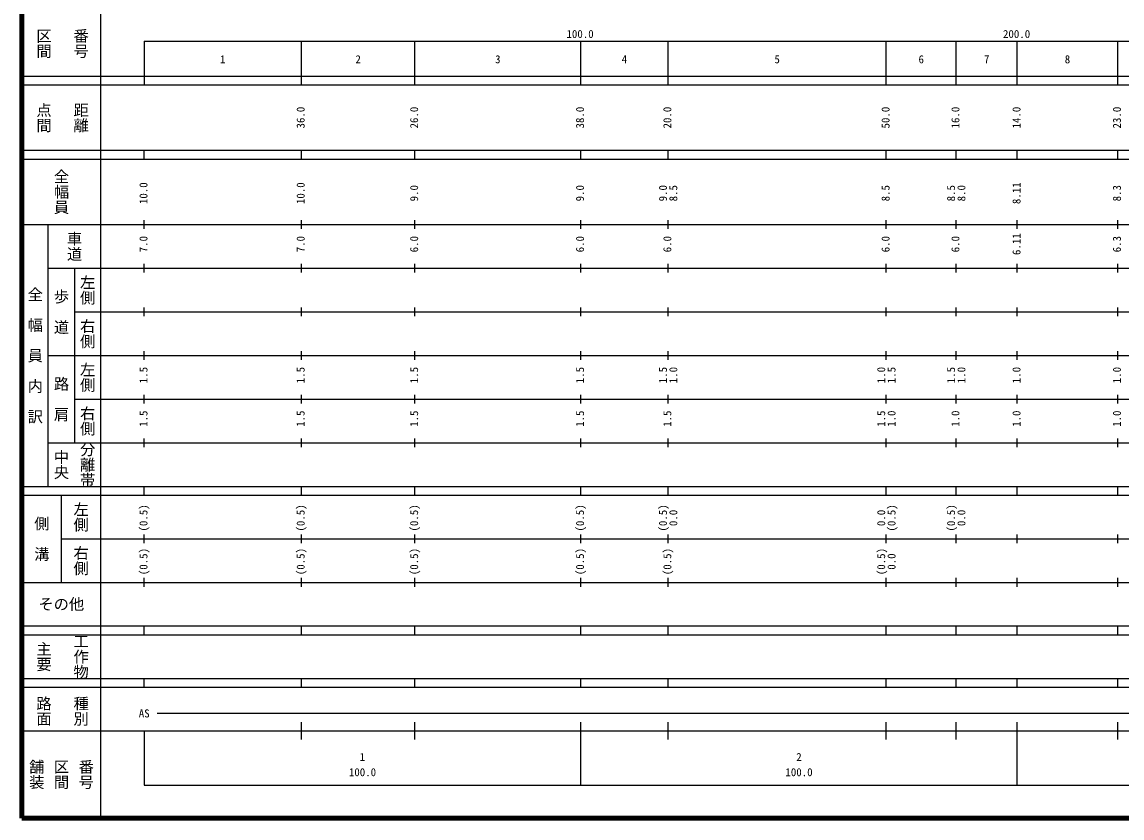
# Model space of a CAD drawing. Units: millimetres on the paper, enlarged 1000 times. Extents: x 40000 to 680000, y 20000 to 380000.
# Drawn here: x 40000 to 291992, y 20000 to 202409 of the extents above; entities that cross this region are included whole.
import ezdxf
from ezdxf.enums import TextEntityAlignment as Align

# ---------------------------------------------------------------- set-up
doc = ezdxf.new("R2010")
doc.units = ezdxf.units.MM
doc.header["$LTSCALE"] = 1000
doc.layers.add('M-TTL', color=2, linetype='Continuous', lineweight=140)
doc.layers.add('M-TTL-BAND', color=7, linetype='Continuous', lineweight=25)
doc.styles.add('@ＭＳ ゴシック', font='')
doc.styles.add('ＭＳ ゴシック', font='')
doc.styles.get('@ＭＳ ゴシック').set_extended_font_data('@MS Gothic')
doc.styles.get('ＭＳ ゴシック').set_extended_font_data('MS Gothic')

msp = doc.modelspace()

# ---------------------------------------------------------------- linework, layer by layer
at = {"layer": 'M-TTL'}
for p, q in [((40000, 380000), (40000, 20000)), ((40000, 20000), (680000, 20000))]:
    msp.add_line(p, q, dxfattribs=at)
at = {"layer": 'M-TTL-BAND'}
for p, q in [((58000, 370000), (58000, 20000)), ((68000, 198000), (579000, 198000)), ((68000, 198000), (68000, 188000)), ((104000, 188000), (104000, 198000)), ((130000, 188000), (130000, 198000)), ((168000, 188000), (168000, 198000)), ((188000, 188000), (188000, 198000)), ((238000, 188000), (238000, 198000)), ((254000, 188000), (254000, 198000)), ((268000, 188000), (268000, 198000)), ((291000, 188000), (291000, 198000)), ((40000, 190000), (579000, 190000)), ((40000, 188000), (579000, 188000)), ((40000, 173000), (579000, 173000)), ((68000, 171000), (68000, 173000)), ((104000, 171000), (104000, 173000)), ((130000, 171000), (130000, 173000)), ((168000, 171000), (168000, 173000)), ((188000, 171000), (188000, 173000)), ((238000, 171000), (238000, 173000)), ((254000, 171000), (254000, 173000)), ((268000, 171000), (268000, 173000)), ((291000, 171000), (291000, 173000)), ((40000, 171000), (579000, 171000)), ((68000, 155000), (68000, 157000)), ((104000, 155000), (104000, 157000)), ((130000, 155000), (130000, 157000)), ((168000, 155000), (168000, 157000)), ((188000, 155000), (188000, 157000)), ((238000, 155000), (238000, 157000)), ((254000, 155000), (254000, 157000)), ((268000, 155000), (268000, 157000)), ((291000, 155000), (291000, 157000)), ((40000, 156000), (579000, 156000)), ((46000, 96000), (46000, 156000)), ((68000, 145000), (68000, 147000)), ((104000, 145000), (104000, 147000)), ((130000, 145000), (130000, 147000)), ((168000, 145000), (168000, 147000)), ((188000, 145000), (188000, 147000)), ((238000, 145000), (238000, 147000)), ((254000, 145000), (254000, 147000)), ((268000, 145000), (268000, 147000)), ((291000, 145000), (291000, 147000)), ((46000, 146000), (579000, 146000)), ((52000, 146000), (52000, 106000)), ((68000, 135000), (68000, 137000)), ((104000, 135000), (104000, 137000)), ((130000, 135000), (130000, 137000)), ((168000, 135000), (168000, 137000)), ((188000, 135000), (188000, 137000)), ((238000, 135000), (238000, 137000)), ((254000, 135000), (254000, 137000)), ((268000, 135000), (268000, 137000)), ((291000, 135000), (291000, 137000)), ((52000, 136000), (579000, 136000)), ((46000, 126000), (579000, 126000)), ((68000, 125000), (68000, 127000)), ((104000, 125000), (104000, 127000)), ((130000, 125000), (130000, 127000)), ((168000, 125000), (168000, 127000)), ((188000, 125000), (188000, 127000)), ((238000, 125000), (238000, 127000)), ((254000, 125000), (254000, 127000)), ((268000, 125000), (268000, 127000)), ((291000, 125000), (291000, 127000)), ((52000, 116000), (579000, 116000)), ((68000, 115000), (68000, 117000)), ((104000, 115000), (104000, 117000)), ((130000, 115000), (130000, 117000)), ((168000, 115000), (168000, 117000)), ((188000, 115000), (188000, 117000)), ((238000, 115000), (238000, 117000)), ((254000, 115000), (254000, 117000)), ((268000, 115000), (268000, 117000)), ((291000, 115000), (291000, 117000)), ((46000, 106000), (579000, 106000)), ((68000, 105000), (68000, 107000)), ((104000, 105000), (104000, 107000)), ((130000, 105000), (130000, 107000)), ((168000, 105000), (168000, 107000)), ((188000, 105000), (188000, 107000)), ((238000, 105000), (238000, 107000)), ((254000, 105000), (254000, 107000)), ((268000, 105000), (268000, 107000)), ((291000, 105000), (291000, 107000)), ((40000, 96000), (579000, 96000)), ((68000, 94000), (68000, 96000)), ((104000, 94000), (104000, 96000)), ((130000, 94000), (130000, 96000)), ((168000, 94000), (168000, 96000)), ((188000, 94000), (188000, 96000)), ((238000, 94000), (238000, 96000)), ((254000, 94000), (254000, 96000)), ((268000, 94000), (268000, 96000)), ((291000, 94000), (291000, 96000)), ((40000, 94000), (579000, 94000)), ((49000, 94000), (49000, 74000)), ((49000, 84000), (579000, 84000)), ((68000, 83000), (68000, 85000)), ((104000, 83000), (104000, 85000)), ((130000, 83000), (130000, 85000)), ((168000, 83000), (168000, 85000)), ((188000, 83000), (188000, 85000)), ((238000, 83000), (238000, 85000)), ((254000, 83000), (254000, 85000)), ((268000, 83000), (268000, 85000)), ((291000, 83000), (291000, 85000)), ((40000, 74000), (579000, 74000)), ((68000, 73000), (68000, 75000)), ((104000, 73000), (104000, 75000)), ((130000, 73000), (130000, 75000)), ((168000, 73000), (168000, 75000)), ((188000, 73000), (188000, 75000)), ((238000, 73000), (238000, 75000)), ((254000, 73000), (254000, 75000)), ((268000, 73000), (268000, 75000)), ((291000, 73000), (291000, 75000)), ((40000, 64000), (579000, 64000)), ((68000, 62000), (68000, 64000)), ((104000, 62000), (104000, 64000)), ((130000, 62000), (130000, 64000)), ((168000, 62000), (168000, 64000)), ((188000, 62000), (188000, 64000)), ((238000, 62000), (238000, 64000)), ((254000, 62000), (254000, 64000)), ((268000, 62000), (268000, 64000)), ((291000, 62000), (291000, 64000)), ((40000, 62000), (579000, 62000)), ((40000, 52000), (579000, 52000)), ((68000, 50000), (68000, 52000)), ((104000, 50000), (104000, 52000)), ((130000, 50000), (130000, 52000)), ((168000, 50000), (168000, 52000)), ((188000, 50000), (188000, 52000)), ((238000, 50000), (238000, 52000)), ((254000, 50000), (254000, 52000)), ((268000, 50000), (268000, 52000)), ((291000, 50000), (291000, 52000)), ((40000, 50000), (579000, 50000)), ((71000, 44000), (565000, 44000)), ((104000, 38000), (104000, 42000)), ((130000, 38000), (130000, 42000)), ((168000, 27500), (168000, 42000)), ((188000, 38000), (188000, 42000)), ((238000, 38000), (238000, 42000)), ((254000, 38000), (254000, 42000)), ((268000, 27500), (268000, 42000)), ((291000, 38000), (291000, 42000)), ((40000, 40000), (579000, 40000)), ((68000, 40000), (68000, 27500)), ((68000, 27500), (579000, 27500))]:
    msp.add_line(p, q, dxfattribs=at)

# ---------------------------------------------------------------- texts
at = {"layer": 'M-TTL-BAND', "style": '@ＭＳ ゴシック'}
for s, p in [('区間', (45000, 197500)), ('番号', (53500, 197500)), ('点間', (45000, 180500)), ('距離', (53500, 180500)), ('全幅員', (49000, 163500)), ('車道', (52000, 151000)), ('左側', (55000, 141000)), ('全\u3000幅\u3000員\u3000内\u3000訳', (43000, 126000)), ('歩\u3000道', (49000, 136000)), ('右側', (55000, 131000)), ('左側', (55000, 121000)), ('路\u3000肩', (49000, 116000)), ('右側', (55000, 111000)), ('分離帯', (55000, 101000)), ('中央', (49000, 101000)), ('左側', (53500, 89000)), ('側\u3000溝', (44500, 84000)), ('右側', (53500, 79000)), ('工作物', (53500, 57000)), ('主要', (45000, 57000)), ('路面', (45000, 44500)), ('種別', (53500, 44500)), ('舗装', (43333, 30000)), ('区間', (49000, 30000)), ('番号', (54667, 30000))]:
    msp.add_text(s, height=2566, rotation=270, dxfattribs=at).set_placement(p, align=Align.MIDDLE_CENTER)
at = {"layer": 'M-TTL-BAND', "style": 'ＭＳ ゴシック'}
for s, p in [('100.0', (167844, 198195)), ('200.0', (267844, 198195)), ('1', (86000, 192405)), ('2', (117000, 192405)), ('3', (149000, 192405)), ('4', (178000, 192405)), ('5', (213000, 192405)), ('6', (246000, 192405)), ('7', (261000, 192405)), ('8', (279500, 192405)), ('AS', (68000, 42500)), ('1', (118000, 32523)), ('2', (218000, 32523)), ('100.0', (118000, 29033)), ('100.0', (218000, 29033))]:
    msp.add_text(s, height=1833, dxfattribs=at).set_placement(p, align=Align.BOTTOM_CENTER)
for s, p in [('36.0', (105290, 180500)), ('26.0', (131290, 180500)), ('38.0', (169290, 180500)), ('20.0', (189290, 180500)), ('50.0', (239290, 180500)), ('16.0', (255290, 180500)), ('14.0', (269290, 180500)), ('23.0', (292290, 180500)), ('10.0', (69290, 163174)), ('10.0', (105290, 163174)), ('9.0', (131290, 163174)), ('9.0', (169290, 163174)), ('9.0', (188290, 163174)), ('8.5', (190660, 163174)), ('8.5', (239290, 163174)), ('8.5', (254290, 163174)), ('8.0', (256660, 163174)), ('8.11', (269290, 163174)), ('8.3', (292290, 163174)), ('6.11', (269290, 151500)), ('7.0', (69290, 151500)), ('7.0', (105290, 151500)), ('6.0', (131290, 151500)), ('6.0', (169290, 151500)), ('6.0', (189290, 151500)), ('6.0', (239290, 151500)), ('6.0', (255290, 151500)), ('6.3', (292290, 151500)), ('1.5', (69290, 121500)), ('1.5', (105290, 121500)), ('1.5', (131290, 121500)), ('1.5', (169290, 121500)), ('1.5', (188290, 121500)), ('1.0', (190660, 121500)), ('1.0', (238290, 121500)), ('1.5', (240660, 121500)), ('1.5', (254290, 121500)), ('1.0', (256660, 121500)), ('1.0', (269290, 121500)), ('1.0', (292290, 121500)), ('1.5', (69290, 111500)), ('1.5', (105290, 111500)), ('1.5', (131290, 111500)), ('1.5', (169290, 111500)), ('1.5', (189290, 111500)), ('1.5', (238290, 111500)), ('1.0', (240660, 111500)), ('1.0', (255290, 111500)), ('1.0', (269290, 111500)), ('1.0', (292290, 111500)), ('(0.5)', (69290, 88764)), ('(0.5)', (105290, 88764)), ('(0.5)', (131290, 88764)), ('(0.5)', (169290, 88764)), ('(0.5)', (188290, 88764)), ('(0.5)', (240660, 88764)), ('(0.5)', (254290, 88764)), ('0.0', (190660, 88764)), ('0.0', (238290, 88764)), ('0.0', (256660, 88764)), ('(0.5)', (69290, 78764)), ('(0.5)', (105290, 78764)), ('(0.5)', (131290, 78764)), ('(0.5)', (169290, 78764)), ('(0.5)', (189290, 78764)), ('(0.5)', (238290, 78764)), ('0.0', (240660, 78764))]:
    msp.add_text(s, height=1833, rotation=90, dxfattribs=at).set_placement(p, align=Align.BOTTOM_CENTER)
msp.add_text('その他', height=2566, dxfattribs=at).set_placement((49000, 69000), align=Align.MIDDLE_CENTER)

doc.saveas('drawing.dxf')
